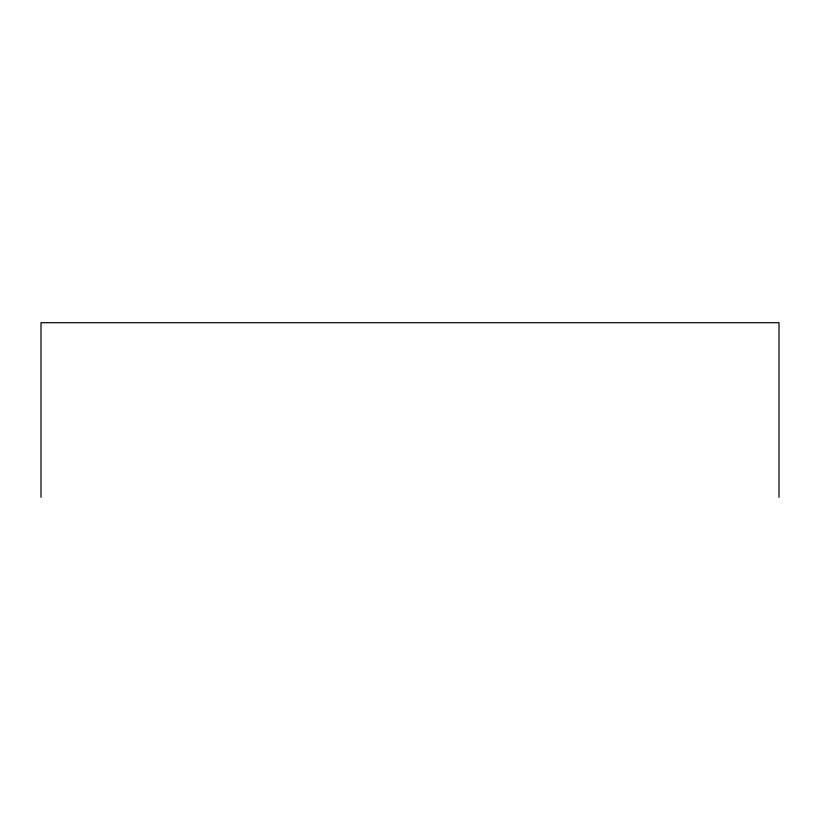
<?xml version="1.0" encoding="UTF-8"?>
<svg xmlns="http://www.w3.org/2000/svg" width="820" height="820" viewBox="0 0 820 820"><rect width="100%" height="100%" fill="white"/><g stroke="black" fill="none" stroke-linecap="round" stroke-linejoin="round"><path stroke-width="1.23" d="M779 497.299L779 322.701L41 322.701L41 497.299"/></g></svg>
